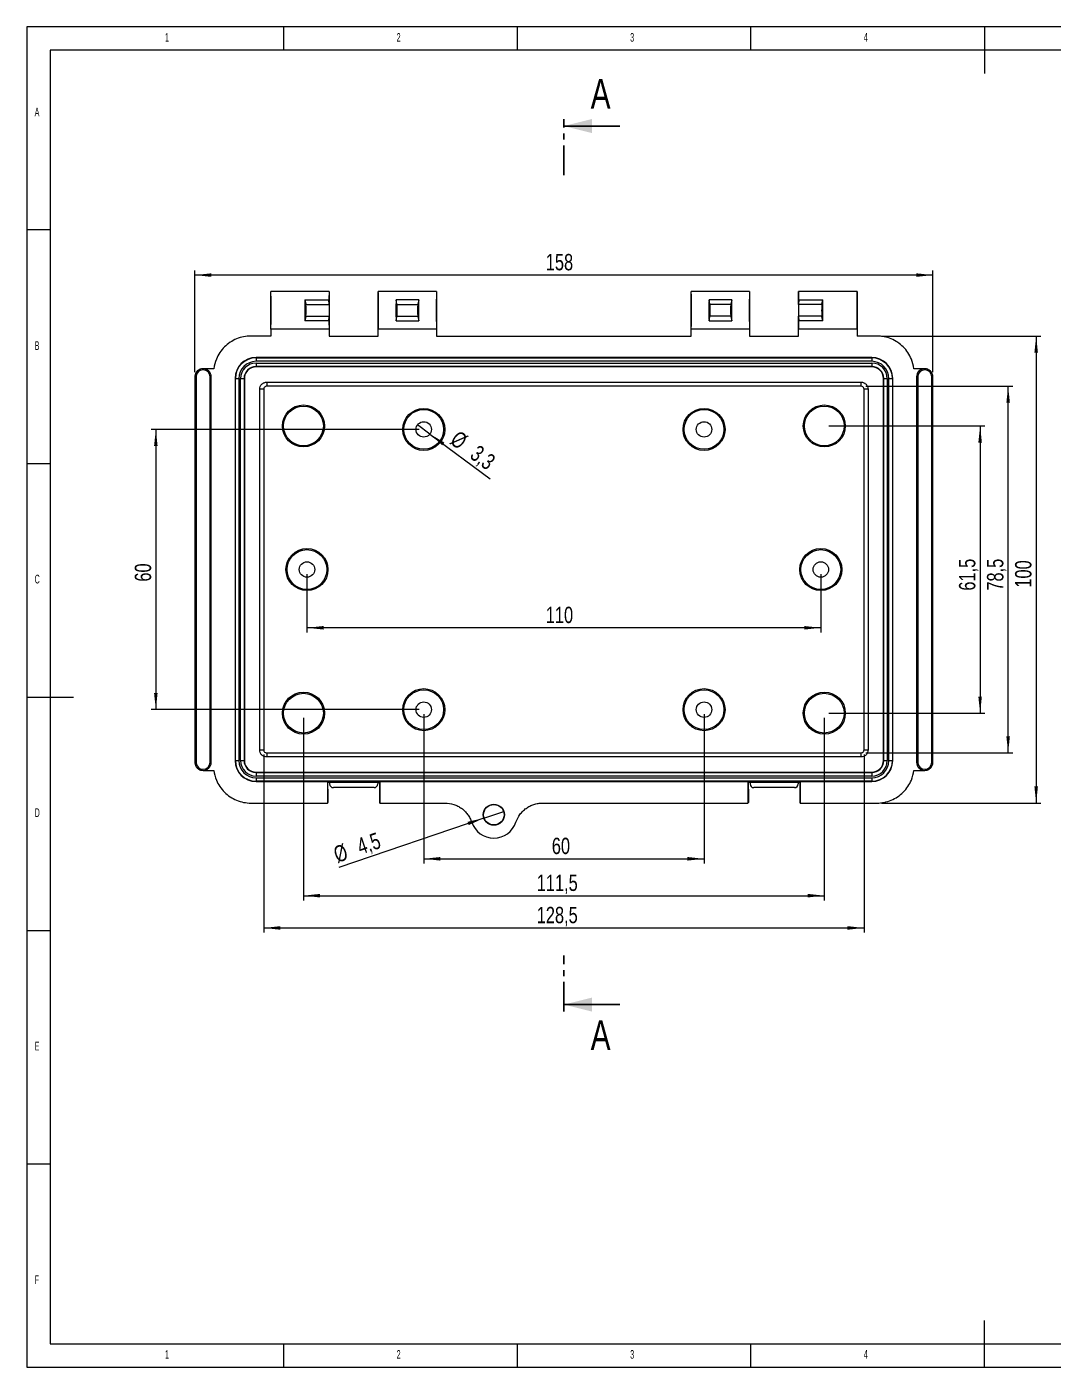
# Model space of a CAD drawing. Header units: millimetres. Extents: x 5 to 415, y 5 to 292.
# Drawn here: x 5 to 224.9, y 5 to 292 of the extents above; entities that cross this region are included whole.
import ezdxf

# ---------------------------------------------------------------- set-up
doc = ezdxf.new("R2010")
doc.units = ezdxf.units.MM
doc.linetypes.add('CENTER', pattern=[10.16, 6.35, -1.27, 1.27, -1.27])
doc.layers.add('LAYER_1', color=179, linetype='Continuous', lineweight=25)
doc.styles.add('SLDTEXTSTYLE1', font='TXT', dxfattribs={"width": 0.605})
doc.styles.add('SLDTEXTSTYLE3', font='TXT', dxfattribs={"width": 0.75})
doc.dimstyles.new('SLDDIMSTYLE0', dxfattribs={"dimtxt": 3.5, "dimasz": 3.556, "dimexe": 0, "dimexo": 0.0625, "dimgap": 0.875, "dimtad": 1, "dimrnd": 1e-09, "dimzin": 12, "dimdsep": 46, "dimtxsty": 'SLDTEXTSTYLE3', "dimsah": 1, "dimcen": 0.09, "dimadec": 0, "dimazin": 3, "dimtfac": 1, "dimtofl": 0, "dimtmove": 0, "dimatfit": 3, "dimfxl": 1, "dimfrac": 2, "dimtolj": 1, "dimtzin": 12, "dimarcsym": 0})
doc.dimstyles.new('SLDDIMSTYLE1', dxfattribs={"dimtxt": 3.5, "dimasz": 3.556, "dimexe": 0, "dimexo": 0.0625, "dimgap": 0.875, "dimtad": 1, "dimdec": 1, "dimrnd": 1e-09, "dimzin": 12, "dimdsep": 46, "dimtxsty": 'SLDTEXTSTYLE3', "dimsah": 1, "dimcen": 0.09, "dimadec": 0, "dimazin": 3, "dimtfac": 1, "dimtdec": 1, "dimtofl": 0, "dimtmove": 0, "dimatfit": 3, "dimfxl": 1, "dimfrac": 2, "dimtolj": 1, "dimtzin": 12, "dimarcsym": 0})
doc.dimstyles.new('SLDDIMSTYLE2', dxfattribs={"dimtxt": 3.5, "dimasz": 3.556, "dimexe": 0, "dimexo": 0.0625, "dimgap": 0.875, "dimtad": 1, "dimrnd": 1e-09, "dimzin": 12, "dimdsep": 46, "dimtxsty": 'SLDTEXTSTYLE3', "dimblk1": 'NONE', "dimsah": 1, "dimcen": 0, "dimadec": 0, "dimazin": 3, "dimtfac": 1, "dimtmove": 0, "dimatfit": 3, "dimldrblk": 'NONE', "dimfxl": 1, "dimfrac": 2, "dimtolj": 1, "dimtzin": 12, "dimarcsym": 0})

# ---------------------------------------------------------------- blocks, each defined once
blk = doc.blocks.new('_D')
at = {"layer": 'LAYER_1'}
for p, q in [((89.98, 144.79), (89.98, 112.85)), ((149.98, 144.79), (149.98, 112.85)), ((89.98, 113.85), (149.98, 113.85))]:
    blk.add_line(p, q, dxfattribs=at)
for points in [[(89.98, 113.85), (93.53, 113.47), (93.53, 114.24)], [(149.98, 113.85), (146.42, 114.24), (146.42, 113.47)]]:
    blk.add_solid(points, dxfattribs=at)
at = {"layer": 'LAYER_1', "insert": (117.39, 118.37), "char_height": 3.5, "attachment_point": 1, "style": 'SLDTEXTSTYLE3'}
blk.add_mtext('60', dxfattribs=at)
blk = doc.blocks.new('_D_1')
at = {"layer": 'LAYER_1'}
for p, q in [((88.98, 205.79), (31.62, 205.79)), ((32.62, 205.79), (32.62, 145.79)), ((88.98, 145.79), (31.62, 145.79))]:
    blk.add_line(p, q, dxfattribs=at)
for points in [[(32.62, 205.79), (32.24, 202.23), (33, 202.23)], [(32.62, 145.79), (33, 149.35), (32.24, 149.35)]]:
    blk.add_solid(points, dxfattribs=at)
at = {"layer": 'LAYER_1', "insert": (28.11, 173.2), "char_height": 3.5, "attachment_point": 1, "rotation": 90, "style": 'SLDTEXTSTYLE3'}
blk.add_mtext('60', dxfattribs=at)
blk = doc.blocks.new('_D_2')
at = {"layer": 'LAYER_1'}
for p, q in [((64.23, 144.04), (64.23, 104.96)), ((175.73, 144.04), (175.73, 104.96)), ((64.23, 105.96), (175.73, 105.96))]:
    blk.add_line(p, q, dxfattribs=at)
for points in [[(64.23, 105.96), (67.78, 105.58), (67.78, 106.34)], [(175.73, 105.96), (172.17, 106.34), (172.17, 105.58)]]:
    blk.add_solid(points, dxfattribs=at)
at = {"layer": 'LAYER_1', "insert": (114.16, 110.47), "char_height": 3.5, "attachment_point": 1, "style": 'SLDTEXTSTYLE3'}
blk.add_mtext('111,5', dxfattribs=at)
blk = doc.blocks.new('_D_3')
at = {"layer": 'LAYER_1'}
for p, q in [((55.72, 136.17), (55.72, 98.05)), ((184.23, 136.17), (184.23, 98.05)), ((55.72, 99.05), (184.23, 99.05))]:
    blk.add_line(p, q, dxfattribs=at)
for points in [[(55.72, 99.05), (59.28, 98.67), (59.28, 99.43)], [(184.23, 99.05), (180.68, 99.43), (180.68, 98.67)]]:
    blk.add_solid(points, dxfattribs=at)
at = {"layer": 'LAYER_1', "insert": (114.16, 103.57), "char_height": 3.5, "attachment_point": 1, "style": 'SLDTEXTSTYLE3'}
blk.add_mtext('128,5', dxfattribs=at)
blk = doc.blocks.new('_D_4')
at = {"layer": 'LAYER_1'}
for p, q in [((184.6, 215.05), (216.08, 215.05)), ((215.08, 136.53), (215.08, 215.05)), ((184.6, 136.53), (216.08, 136.53))]:
    blk.add_line(p, q, dxfattribs=at)
for points in [[(215.08, 215.05), (214.7, 211.49), (215.46, 211.49)], [(215.08, 136.53), (215.46, 140.09), (214.7, 140.09)]]:
    blk.add_solid(points, dxfattribs=at)
at = {"layer": 'LAYER_1', "insert": (210.56, 171.27), "char_height": 3.5, "attachment_point": 1, "rotation": 90, "style": 'SLDTEXTSTYLE3'}
blk.add_mtext('78,5', dxfattribs=at)
blk = doc.blocks.new('_D_5')
at = {"layer": 'LAYER_1'}
for p, q in [((40.98, 218.04), (40.98, 239.84)), ((198.98, 238.84), (40.98, 238.84)), ((198.98, 218.04), (198.98, 239.84))]:
    blk.add_line(p, q, dxfattribs=at)
for points in [[(40.98, 238.84), (44.53, 238.46), (44.53, 239.22)], [(198.98, 238.84), (195.42, 239.22), (195.42, 238.46)]]:
    blk.add_solid(points, dxfattribs=at)
at = {"layer": 'LAYER_1', "insert": (116.1, 243.36), "char_height": 3.5, "attachment_point": 1, "style": 'SLDTEXTSTYLE3'}
blk.add_mtext('158', dxfattribs=at)
blk = doc.blocks.new('_D_6')
at = {"layer": 'LAYER_1'}
for p, q in [((187.99, 225.79), (222.08, 225.79)), ((221.08, 225.79), (221.08, 125.79)), ((187.99, 125.79), (222.08, 125.79))]:
    blk.add_line(p, q, dxfattribs=at)
for points in [[(221.08, 225.79), (220.7, 222.23), (221.46, 222.23)], [(221.08, 125.79), (221.46, 129.35), (220.7, 129.35)]]:
    blk.add_solid(points, dxfattribs=at)
at = {"layer": 'LAYER_1', "insert": (216.56, 171.91), "char_height": 3.5, "attachment_point": 1, "rotation": 90, "style": 'SLDTEXTSTYLE3'}
blk.add_mtext('100', dxfattribs=at)
blk = doc.blocks.new('_D_7')
at = {"layer": 'LAYER_1'}
for p, q in [((64.98, 174.79), (64.98, 162.32)), ((174.98, 174.79), (174.98, 162.32)), ((174.98, 163.32), (64.98, 163.32))]:
    blk.add_line(p, q, dxfattribs=at)
for points in [[(64.98, 163.32), (68.53, 162.94), (68.53, 163.7)], [(174.98, 163.32), (171.42, 163.7), (171.42, 162.94)]]:
    blk.add_solid(points, dxfattribs=at)
at = {"layer": 'LAYER_1', "insert": (116.1, 167.83), "char_height": 3.5, "attachment_point": 1, "style": 'SLDTEXTSTYLE3'}
blk.add_mtext('110', dxfattribs=at)
blk = doc.blocks.new('_D_8')
at = {"layer": 'LAYER_1'}
for q in [(88.65, 206.78), (104.22, 195.19)]:
    blk.add_line((91.3, 204.81), q, dxfattribs=at)
blk.add_solid([(91.3, 204.81), (93.93, 202.38), (94.38, 202.99)], dxfattribs=at)
at = {"layer": 'LAYER_1', "char_height": 3.5, "attachment_point": 1, "rotation": 323.3356, "style": 'SLDTEXTSTYLE3'}
for s, insert in [('%%c', (97.46, 205.76)), ('3,3', (101.72, 202.65))]:
    blk.add_mtext(s, dxfattribs=dict(at, insert=insert))
blk = doc.blocks.new('_None')
blk = doc.blocks.new('_D_9')
at = {"layer": 'LAYER_1'}
for q in [(107.11, 124.01), (71.78, 112.01)]:
    blk.add_line((102.85, 122.57), q, dxfattribs=at)
blk.add_solid([(102.85, 122.57), (99.36, 121.78), (99.6, 121.06)], dxfattribs=at)
at = {"layer": 'LAYER_1', "char_height": 3.5, "attachment_point": 1, "rotation": 18.7737, "style": 'SLDTEXTSTYLE3'}
for s, insert in [('4,5', (75.31, 118.02)), ('%%c', (70.33, 116.27))]:
    blk.add_mtext(s, dxfattribs=dict(at, insert=insert))
blk = doc.blocks.new('_D_10')
at = {"layer": 'LAYER_1'}
for p, q in [((176.73, 206.54), (210.08, 206.54)), ((209.08, 206.54), (209.08, 145.04)), ((176.73, 145.04), (210.08, 145.04))]:
    blk.add_line(p, q, dxfattribs=at)
for points in [[(209.08, 206.54), (208.7, 202.98), (209.46, 202.98)], [(209.08, 145.04), (209.46, 148.6), (208.7, 148.6)]]:
    blk.add_solid(points, dxfattribs=at)
at = {"layer": 'LAYER_1', "insert": (204.56, 171.27), "char_height": 3.5, "attachment_point": 1, "rotation": 90, "style": 'SLDTEXTSTYLE3'}
blk.add_mtext('61,5', dxfattribs=at)

msp = doc.modelspace()

# ---------------------------------------------------------------- linework, layer by layer
at = {"color": 7, "linetype": 'CENTER', "lineweight": 35}
for p, q in [((119.977, 260.251), (119.977, 272.251)), ((119.977, 81.138), (119.977, 93.144))]:
    msp.add_line(p, q, dxfattribs=at)
at = {"color": 7, "linetype": 'Continuous', "lineweight": 35}
for p, q in [((131.977, 270.751), (119.977, 270.751)), ((131.977, 82.638), (119.977, 82.638))]:
    msp.add_line(p, q, dxfattribs=at)
at = {"color": 7, "linetype": 'Continuous', "lineweight": 25}
for p, q in [((69.727, 235.291), (57.227, 235.291)), ((57.227, 227.291), (57.227, 235.291)), ((64.553, 233.526), (69.669, 233.526)), ((64.553, 233.526), (64.727, 232.637)), ((64.727, 232.637), (64.709, 232.547)), ((64.727, 232.637), (64.745, 232.547)), ((64.745, 232.547), (69.721, 232.547)), ((69.727, 232.637), (69.669, 233.526)), ((69.721, 232.547), (69.727, 232.637)), ((69.727, 235.291), (69.727, 232.637)), ((92.727, 235.291), (80.227, 235.291)), ((80.227, 232.637), (80.227, 235.291)), ((80.233, 232.547), (80.227, 232.637)), ((88.901, 233.526), (84.053, 233.526)), ((84.227, 232.637), (84.053, 233.526)), ((84.209, 232.547), (84.227, 232.637)), ((84.245, 232.547), (84.227, 232.637)), ((84.245, 232.547), (88.709, 232.547)), ((88.727, 232.637), (88.709, 232.547)), ((88.901, 233.526), (88.727, 232.637)), ((88.727, 232.637), (88.745, 232.547)), ((92.727, 232.637), (92.721, 232.547)), ((92.727, 235.291), (92.727, 232.637)), ((159.727, 235.291), (147.227, 235.291)), ((147.227, 232.637), (147.227, 235.291)), ((147.233, 232.547), (147.227, 232.637)), ((155.901, 233.526), (151.053, 233.526)), ((151.227, 232.637), (151.053, 233.526)), ((151.209, 232.547), (151.227, 232.637)), ((151.245, 232.547), (151.227, 232.637)), ((155.709, 232.547), (151.245, 232.547)), ((155.727, 232.637), (155.709, 232.547)), ((155.901, 233.526), (155.727, 232.637)), ((155.727, 232.637), (155.745, 232.547)), ((159.727, 232.637), (159.721, 232.547)), ((159.727, 235.291), (159.727, 232.637)), ((182.727, 235.291), (170.227, 235.291)), ((170.227, 232.637), (170.227, 235.291)), ((170.285, 233.526), (170.227, 232.637)), ((170.227, 232.637), (170.233, 232.547)), ((175.209, 232.547), (170.233, 232.547)), ((170.285, 233.526), (175.401, 233.526)), ((175.209, 232.547), (175.227, 232.637)), ((175.227, 232.637), (175.401, 233.526)), ((175.245, 232.547), (175.227, 232.637)), ((182.727, 235.291), (182.727, 227.291)), ((64.727, 229.945), (64.553, 229.056)), ((64.709, 230.035), (64.727, 229.945)), ((64.745, 230.035), (64.727, 229.945)), ((64.745, 230.035), (69.721, 230.035)), ((69.669, 229.056), (69.727, 229.945)), ((69.727, 229.945), (69.721, 230.035)), ((69.727, 229.945), (69.727, 227.291)), ((80.227, 229.945), (80.233, 230.035)), ((80.227, 227.291), (80.227, 229.945)), ((84.053, 229.056), (84.227, 229.945)), ((84.227, 229.945), (84.209, 230.035)), ((84.227, 229.945), (84.245, 230.035)), ((84.245, 230.035), (88.709, 230.035)), ((88.709, 230.035), (88.727, 229.945)), ((88.745, 230.035), (88.727, 229.945)), ((88.727, 229.945), (88.901, 229.056)), ((92.721, 230.035), (92.727, 229.945)), ((92.727, 229.945), (92.727, 227.291)), ((147.227, 229.945), (147.233, 230.035)), ((147.227, 227.291), (147.227, 229.945)), ((151.053, 229.056), (151.227, 229.945)), ((151.227, 229.945), (151.209, 230.035)), ((151.227, 229.945), (151.245, 230.035)), ((155.709, 230.035), (151.245, 230.035)), ((155.709, 230.035), (155.727, 229.945)), ((155.745, 230.035), (155.727, 229.945)), ((155.727, 229.945), (155.901, 229.056)), ((159.721, 230.035), (159.727, 229.945)), ((159.727, 229.945), (159.727, 227.291)), ((170.233, 230.035), (170.227, 229.945)), ((170.227, 229.945), (170.285, 229.056)), ((170.227, 227.291), (170.227, 229.945)), ((175.209, 230.035), (170.233, 230.035)), ((175.227, 229.945), (175.209, 230.035)), ((175.227, 229.945), (175.245, 230.035)), ((175.401, 229.056), (175.227, 229.945)), ((69.727, 227.291), (57.227, 227.291)), ((57.227, 227.291), (57.227, 225.791)), ((69.669, 229.056), (64.553, 229.056)), ((69.727, 227.291), (69.727, 225.791)), ((92.727, 227.291), (80.227, 227.291)), ((80.227, 225.791), (80.227, 227.291)), ((84.053, 229.056), (88.901, 229.056)), ((92.727, 227.291), (92.727, 225.791)), ((159.727, 227.291), (147.227, 227.291)), ((147.227, 225.791), (147.227, 227.291)), ((151.053, 229.056), (155.901, 229.056)), ((159.727, 227.291), (159.727, 225.791)), ((182.727, 227.291), (170.227, 227.291)), ((170.227, 225.791), (170.227, 227.291)), ((175.401, 229.056), (170.285, 229.056)), ((182.727, 227.291), (182.727, 225.791)), ((57.227, 225.791), (52.966, 225.791)), ((69.727, 225.791), (80.227, 225.791)), ((92.727, 225.791), (147.227, 225.791)), ((159.727, 225.791), (170.227, 225.791)), ((186.988, 225.791), (182.727, 225.791)), ((54.077, 221.123), (54.077, 221.191)), ((185.877, 221.191), (54.077, 221.191)), ((54.077, 221.123), (185.877, 221.123)), ((54.077, 221.123), (54.077, 220.374)), ((185.877, 221.123), (185.877, 221.191)), ((185.877, 221.123), (185.877, 220.374)), ((42.727, 218.791), (42.72, 218.791)), ((45.039, 218.791), (42.727, 218.791)), ((185.877, 220.374), (54.077, 220.374)), ((54.077, 220.007), (185.877, 220.007)), ((54.077, 220.007), (54.077, 219.258)), ((185.877, 219.258), (54.077, 219.258)), ((54.077, 219.258), (54.077, 219.191)), ((185.877, 219.191), (54.077, 219.191)), ((185.877, 220.007), (185.877, 219.258)), ((185.877, 219.258), (185.877, 219.191)), ((197.227, 218.791), (194.915, 218.791)), ((197.234, 218.791), (197.227, 218.791)), ((40.977, 217.048), (40.977, 217.041)), ((41.222, 217.041), (40.977, 217.041)), ((40.977, 217.041), (40.977, 134.541)), ((41.222, 217.041), (41.222, 134.541)), ((44.233, 217.041), (44.477, 217.041)), ((44.233, 134.541), (44.233, 217.041)), ((44.477, 134.541), (44.477, 217.041)), ((49.645, 216.691), (49.577, 216.691)), ((49.577, 216.691), (49.577, 134.891)), ((49.645, 216.691), (50.394, 216.691)), ((49.645, 134.891), (49.645, 216.691)), ((50.394, 216.691), (50.394, 134.891)), ((50.761, 134.891), (50.761, 216.691)), ((50.761, 216.691), (51.51, 216.691)), ((51.51, 216.691), (51.51, 134.891)), ((51.51, 216.691), (51.577, 216.691)), ((51.577, 216.691), (51.577, 134.891)), ((56.355, 215.913), (183.599, 215.913)), ((56.355, 215.913), (56.355, 215.047)), ((183.599, 215.047), (183.599, 215.913)), ((188.445, 216.691), (188.377, 216.691)), ((188.377, 134.891), (188.377, 216.691)), ((188.445, 216.691), (189.194, 216.691)), ((188.445, 134.891), (188.445, 216.691)), ((189.194, 216.691), (189.194, 134.891)), ((189.561, 216.691), (190.31, 216.691)), ((189.561, 134.891), (189.561, 216.691)), ((190.31, 216.691), (190.31, 134.891)), ((190.31, 216.691), (190.377, 216.691)), ((190.377, 134.891), (190.377, 216.691)), ((195.722, 217.041), (195.477, 217.041)), ((195.477, 217.041), (195.477, 134.541)), ((195.722, 217.041), (195.722, 134.541)), ((198.733, 217.041), (198.977, 217.041)), ((198.733, 134.541), (198.733, 217.041)), ((198.977, 217.041), (198.977, 217.048)), ((198.977, 134.541), (198.977, 217.041)), ((54.855, 137.169), (54.855, 214.413)), ((55.721, 214.413), (54.855, 214.413)), ((55.721, 214.413), (55.721, 137.169)), ((183.599, 215.047), (56.355, 215.047)), ((185.099, 214.413), (184.233, 214.413)), ((184.233, 137.169), (184.233, 214.413)), ((185.099, 214.413), (185.099, 137.169)), ((49.645, 134.891), (49.577, 134.891)), ((49.645, 134.891), (50.394, 134.891)), ((50.761, 134.891), (51.51, 134.891)), ((51.51, 134.891), (51.577, 134.891)), ((54.855, 137.169), (55.721, 137.169)), ((56.355, 136.535), (56.355, 135.669)), ((56.355, 136.535), (183.599, 136.535)), ((183.599, 135.669), (56.355, 135.669)), ((183.599, 135.669), (183.599, 136.535)), ((184.233, 137.169), (185.099, 137.169)), ((188.445, 134.891), (188.377, 134.891)), ((188.445, 134.891), (189.194, 134.891)), ((189.561, 134.891), (190.31, 134.891)), ((190.31, 134.891), (190.377, 134.891)), ((41.222, 134.541), (40.977, 134.541)), ((40.977, 134.541), (40.977, 134.534)), ((42.72, 132.791), (42.727, 132.791)), ((42.727, 132.791), (45.039, 132.791)), ((44.233, 134.541), (44.477, 134.541)), ((54.077, 132.323), (54.077, 132.391)), ((54.077, 132.391), (185.877, 132.391)), ((54.077, 132.323), (54.077, 131.574)), ((54.077, 132.323), (185.877, 132.323)), ((185.877, 132.323), (185.877, 132.391)), ((185.877, 132.323), (185.877, 131.574)), ((194.915, 132.791), (197.227, 132.791)), ((195.722, 134.541), (195.477, 134.541)), ((197.227, 132.791), (197.234, 132.791)), ((198.733, 134.541), (198.977, 134.541)), ((198.977, 134.534), (198.977, 134.541)), ((185.877, 131.574), (54.077, 131.574)), ((54.077, 131.207), (185.877, 131.207)), ((54.077, 131.207), (54.077, 130.458)), ((185.877, 130.458), (54.077, 130.458)), ((54.077, 130.458), (54.077, 130.391)), ((54.077, 130.391), (185.877, 130.391)), ((80.582, 130.343), (69.372, 130.343)), ((69.372, 130.343), (69.372, 125.791)), ((69.372, 130.343), (69.477, 130.291)), ((69.477, 130.291), (69.827, 130.291)), ((69.477, 128.791), (69.477, 130.291)), ((69.827, 130.291), (80.127, 130.291)), ((69.827, 130.291), (69.827, 129.891)), ((80.127, 130.291), (80.477, 130.291)), ((80.127, 130.291), (80.127, 129.891)), ((80.477, 130.291), (80.582, 130.343)), ((80.477, 130.291), (80.477, 128.791)), ((80.582, 130.343), (80.582, 125.791)), ((170.582, 130.343), (159.372, 130.343)), ((159.372, 130.343), (159.372, 125.791)), ((159.372, 130.343), (159.477, 130.291)), ((159.477, 130.291), (159.827, 130.291)), ((159.477, 128.791), (159.477, 130.291)), ((159.827, 130.291), (170.127, 130.291)), ((159.827, 130.291), (159.827, 129.891)), ((170.127, 130.291), (170.477, 130.291)), ((170.127, 130.291), (170.127, 129.891)), ((170.477, 130.291), (170.582, 130.343)), ((170.477, 130.291), (170.477, 128.791)), ((170.582, 130.343), (170.582, 125.791)), ((185.877, 131.207), (185.877, 130.458)), ((185.877, 130.458), (185.877, 130.391)), ((69.477, 128.791), (69.477, 125.896)), ((79.327, 129.091), (70.627, 129.091)), ((80.477, 128.791), (80.477, 125.896)), ((159.477, 128.791), (159.477, 125.896)), ((169.327, 129.091), (160.627, 129.091)), ((170.477, 128.791), (170.477, 125.896)), ((52.966, 125.791), (64.475, 125.791)), ((64.475, 125.791), (69.372, 125.791)), ((69.372, 125.791), (69.477, 125.896)), ((80.477, 125.896), (80.582, 125.791)), ((80.582, 125.791), (85.479, 125.791)), ((85.479, 125.791), (94.555, 125.791)), ((115.4, 125.791), (154.475, 125.791)), ((154.475, 125.791), (159.372, 125.791)), ((159.372, 125.791), (159.477, 125.896)), ((170.477, 125.896), (170.582, 125.791)), ((170.582, 125.791), (175.479, 125.791)), ((175.479, 125.791), (186.988, 125.791))]:
    msp.add_line(p, q, dxfattribs=at)
for centre, radius in [((64.227, 206.541), 4.5), ((64.227, 206.541), 4.256), ((89.977, 205.791), 4.5), ((89.977, 205.791), 4.256), ((149.977, 205.791), 4.5), ((149.977, 205.791), 4.256), ((175.727, 206.541), 4.5), ((175.727, 206.541), 4.256), ((89.977, 205.791), 1.65), ((149.977, 205.791), 1.65), ((64.977, 175.791), 4.5), ((64.977, 175.791), 4.256), ((174.977, 175.791), 4.5), ((174.977, 175.791), 4.256), ((64.977, 175.791), 1.65), ((174.977, 175.791), 1.65), ((64.227, 145.041), 4.5), ((64.227, 145.041), 4.256), ((89.977, 145.791), 4.5), ((89.977, 145.791), 4.256), ((149.977, 145.791), 4.5), ((149.977, 145.791), 4.256), ((175.727, 145.041), 4.5), ((175.727, 145.041), 4.256), ((89.977, 145.791), 1.65), ((149.977, 145.791), 1.65), ((104.977, 123.291), 2.25), ((104.977, 123.291), 2.198)]:
    msp.add_circle(centre, radius, dxfattribs=at)
for centre, radius, start, end in [((54.077, 216.691), 4.5, 90, 180), ((54.077, 216.691), 4.432, 90, 180), ((185.877, 216.691), 4.5, 0, 90), ((185.877, 216.691), 4.432, 0, 90), ((42.727, 217.041), 1.75, 90, 180), ((42.727, 217.041), 1.506, 0, 180), ((42.727, 217.041), 1.75, 0, 90), ((54.077, 216.691), 3.683, 90, 180), ((54.077, 216.691), 3.317, 90, 180), ((54.077, 216.691), 2.568, 90, 180), ((54.077, 216.691), 2.5, 90, 180), ((185.877, 216.691), 3.683, 0, 90), ((185.877, 216.691), 3.317, 0, 90), ((185.877, 216.691), 2.568, 0, 90), ((185.877, 216.691), 2.5, 0, 90), ((197.227, 217.041), 1.75, 90, 180), ((197.227, 217.041), 1.506, 0, 180), ((197.227, 217.041), 1.75, 0, 90), ((54.077, 134.891), 4.5, 180, 270), ((54.077, 134.891), 4.432, 180, 270), ((54.077, 134.891), 3.683, 180, 270), ((54.077, 134.891), 3.317, 180, 270), ((54.077, 134.891), 2.568, 180, 270), ((54.077, 134.891), 2.5, 180, 270), ((185.877, 134.891), 3.317, 270, 0), ((185.877, 134.891), 3.683, 270, 0), ((185.877, 134.891), 2.568, 270, 0), ((185.877, 134.891), 4.432, 270, 0), ((185.877, 134.891), 2.5, 270, 0), ((185.877, 134.891), 4.5, 270, 0), ((42.727, 134.541), 1.75, 180, 270), ((42.727, 134.541), 1.506, 180, 0), ((42.727, 134.541), 1.75, 270, 0), ((197.227, 134.541), 1.75, 180, 270), ((197.227, 134.541), 1.506, 180, 0), ((197.227, 134.541), 1.75, 270, 0), ((104.977, 123.291), 5, 198.52218, 341.47782)]:
    msp.add_arc(centre, radius, start, end, dxfattribs=at)
for centre, major_axis, ratio, start_param, end_param in [((57.227, 231.291), (0, 4), 0.0174551, 3.1415927, 6.2831853), ((64.727, 231.291), (0, 4), 0.0524078, 0.9779852, 2.1636074), ((64.727, 231.291), (0, 1.3), 0.0524078, 0.2617994, 2.8797933), ((64.727, 231.291), (0, 1.3), 0.0524078, 3.403392, 6.0213859), ((69.727, 231.291), (0, 4), 0.0174551, 0, 0.9779852), ((69.727, 231.291), (0, 1.3), 0.0174551, 0.2617994, 2.8797933), ((80.227, 231.291), (0, 4), 0.0174551, 3.1415927, 6.2831853), ((80.227, 231.291), (0, 1.3), 0.0174551, 3.403392, 6.0213859), ((84.227, 231.291), (0, 4), 0.0524078, 0.9779852, 2.1636074), ((84.227, 231.291), (0, 1.3), 0.0524078, 0.2617994, 2.8797933), ((84.227, 231.291), (0, 1.3), 0.0524078, 3.403392, 6.0213859), ((88.727, 231.291), (0, 1.3), 0.0524078, 0.2617994, 2.8797933), ((88.727, 231.291), (0, 1.3), 0.0524078, 3.403392, 6.0213859), ((88.727, 231.291), (0, 4), 0.0524078, 4.1195779, 5.3052001), ((92.727, 231.291), (0, 4), 0.0174551, 0, 3.1415927), ((92.727, 231.291), (0, 1.3), 0.0174551, 0.2617994, 2.8797933), ((147.227, 231.291), (0, 4), 0.0174551, 3.1415927, 6.2831853), ((147.227, 231.291), (0, 1.3), 0.0174551, 3.403392, 6.0213859), ((151.227, 231.291), (0, 4), 0.0524078, 0.9779852, 2.1636074), ((151.227, 231.291), (0, 1.3), 0.0524078, 0.2617994, 2.8797933), ((151.227, 231.291), (0, 1.3), 0.0524078, 3.403392, 6.0213859), ((155.727, 231.291), (0, 1.3), 0.0524078, 0.2617994, 2.8797933), ((155.727, 231.291), (0, 1.3), 0.0524078, 3.403392, 6.0213859), ((155.727, 231.291), (0, 4), 0.0524078, 4.1195779, 5.3052001), ((159.727, 231.291), (0, 4), 0.0174551, 0, 3.1415927), ((159.727, 231.291), (0, 1.3), 0.0174551, 0.2617994, 2.8797933), ((170.227, 231.291), (0, 4), 0.0174551, 5.3052001, 6.2831853), ((170.227, 231.291), (0, 1.3), 0.0174551, 3.403392, 6.0213859), ((175.227, 231.291), (0, 1.3), 0.0524078, 0.2617994, 2.8797933), ((175.227, 231.291), (0, 1.3), 0.0524078, 3.403392, 6.0213859), ((175.227, 231.291), (0, 4), 0.0524078, 4.1195779, 5.3052001), ((182.727, 231.291), (0, 4), 0.0174551, 0, 3.1415927), ((69.727, 231.291), (0, 4), 0.0174551, 2.1636074, 3.1415927), ((170.227, 231.291), (0, 4), 0.0174551, 3.1415927, 4.1195779), ((70.627, 129.891), (0.8, 0), 0.9998477, 3.1415927, 4.712389), ((79.327, 129.891), (0.8, 0), 0.9998477, 4.712389, 6.2831853), ((160.627, 129.891), (0.8, 0), 0.9998477, 3.1415927, 4.712389), ((169.327, 129.891), (0.8, 0), 0.9998477, 4.712389, 6.2831853)]:
    msp.add_ellipse(centre, major_axis=major_axis, ratio=ratio, start_param=start_param, end_param=end_param, dxfattribs=at)
for points, knots in [([(52.966, 225.791), (51.919, 225.791), (50.874, 225.583), (48.941, 224.783), (48.055, 224.191), (46.577, 222.713), (45.985, 221.827), (45.311, 220.2), (45.127, 219.501), (45.039, 218.791)], [5.4991567, 5.4991567, 5.4991567, 5.4991567, 5.891171, 5.891171, 6.2831853, 6.2831853, 6.6751996, 6.6751996, 6.9434186, 6.9434186, 6.9434186, 6.9434186]), ([(194.915, 218.791), (194.827, 219.501), (194.643, 220.2), (193.969, 221.827), (193.378, 222.713), (191.899, 224.191), (191.013, 224.783), (189.081, 225.583), (188.035, 225.791), (186.988, 225.791)], [5.622952, 5.622952, 5.622952, 5.622952, 5.891171, 5.891171, 6.2831853, 6.2831853, 6.6751996, 6.6751996, 7.0672139, 7.0672139, 7.0672139, 7.0672139]), ([(42.72, 218.791), (42.493, 218.791), (42.265, 218.746), (41.843, 218.572), (41.649, 218.443), (41.325, 218.119), (41.195, 217.925), (41.022, 217.503), (40.977, 217.275), (40.977, 217.048)], [5.5015852, 5.5015852, 5.5015852, 5.5015852, 5.8904862, 5.8904862, 6.2831853, 6.2831853, 6.6758844, 6.6758844, 7.0647854, 7.0647854, 7.0647854, 7.0647854]), ([(198.977, 217.048), (198.977, 217.275), (198.932, 217.503), (198.759, 217.925), (198.629, 218.119), (198.305, 218.443), (198.111, 218.572), (197.689, 218.746), (197.461, 218.791), (197.234, 218.791)], [5.5015852, 5.5015852, 5.5015852, 5.5015852, 5.8904862, 5.8904862, 6.2831853, 6.2831853, 6.6758844, 6.6758844, 7.0647854, 7.0647854, 7.0647854, 7.0647854]), ([(54.855, 214.413), (54.855, 214.609), (54.894, 214.805), (55.045, 215.168), (55.156, 215.334), (55.433, 215.612), (55.6, 215.723), (55.963, 215.874), (56.159, 215.913), (56.355, 215.913)], [2.356292, 2.356292, 2.356292, 2.356292, 2.7489423, 2.7489423, 3.1415927, 3.1415927, 3.534243, 3.534243, 3.9268933, 3.9268933, 3.9268933, 3.9268933]), ([(183.599, 215.913), (183.795, 215.913), (183.992, 215.874), (184.354, 215.723), (184.521, 215.612), (184.798, 215.334), (184.91, 215.168), (185.06, 214.805), (185.099, 214.609), (185.099, 214.413)], [2.356292, 2.356292, 2.356292, 2.356292, 2.7489423, 2.7489423, 3.1415927, 3.1415927, 3.534243, 3.534243, 3.9268933, 3.9268933, 3.9268933, 3.9268933]), ([(56.355, 215.047), (56.272, 215.047), (56.189, 215.03), (56.036, 214.967), (55.966, 214.92), (55.848, 214.802), (55.801, 214.732), (55.738, 214.579), (55.721, 214.496), (55.721, 214.413)], [2.356292, 2.356292, 2.356292, 2.356292, 2.7489423, 2.7489423, 3.1415927, 3.1415927, 3.534243, 3.534243, 3.9268933, 3.9268933, 3.9268933, 3.9268933]), ([(184.233, 214.413), (184.233, 214.496), (184.217, 214.579), (184.153, 214.732), (184.106, 214.802), (183.989, 214.92), (183.918, 214.967), (183.765, 215.03), (183.682, 215.047), (183.599, 215.047)], [2.356292, 2.356292, 2.356292, 2.356292, 2.7489423, 2.7489423, 3.1415927, 3.1415927, 3.534243, 3.534243, 3.9268933, 3.9268933, 3.9268933, 3.9268933]), ([(56.355, 135.669), (56.159, 135.669), (55.963, 135.708), (55.6, 135.858), (55.433, 135.97), (55.156, 136.247), (55.045, 136.414), (54.894, 136.776), (54.855, 136.973), (54.855, 137.169)], [2.356292, 2.356292, 2.356292, 2.356292, 2.7489423, 2.7489423, 3.1415927, 3.1415927, 3.534243, 3.534243, 3.9268933, 3.9268933, 3.9268933, 3.9268933]), ([(55.721, 137.169), (55.721, 137.086), (55.738, 137.003), (55.801, 136.85), (55.848, 136.779), (55.966, 136.662), (56.036, 136.615), (56.189, 136.551), (56.272, 136.535), (56.355, 136.535)], [2.356292, 2.356292, 2.356292, 2.356292, 2.7489423, 2.7489423, 3.1415927, 3.1415927, 3.534243, 3.534243, 3.9268933, 3.9268933, 3.9268933, 3.9268933]), ([(185.099, 137.169), (185.099, 136.973), (185.06, 136.776), (184.91, 136.414), (184.798, 136.247), (184.521, 135.97), (184.354, 135.858), (183.992, 135.708), (183.795, 135.669), (183.599, 135.669)], [2.356292, 2.356292, 2.356292, 2.356292, 2.7489423, 2.7489423, 3.1415927, 3.1415927, 3.534243, 3.534243, 3.9268933, 3.9268933, 3.9268933, 3.9268933]), ([(183.599, 136.535), (183.682, 136.535), (183.765, 136.551), (183.918, 136.615), (183.989, 136.662), (184.106, 136.779), (184.153, 136.85), (184.217, 137.003), (184.233, 137.086), (184.233, 137.169)], [2.356292, 2.356292, 2.356292, 2.356292, 2.7489423, 2.7489423, 3.1415927, 3.1415927, 3.534243, 3.534243, 3.9268933, 3.9268933, 3.9268933, 3.9268933]), ([(40.977, 134.534), (40.977, 134.306), (41.022, 134.079), (41.195, 133.657), (41.325, 133.463), (41.649, 133.139), (41.843, 133.009), (42.265, 132.836), (42.493, 132.791), (42.72, 132.791)], [5.5015852, 5.5015852, 5.5015852, 5.5015852, 5.8904862, 5.8904862, 6.2831853, 6.2831853, 6.6758844, 6.6758844, 7.0647854, 7.0647854, 7.0647854, 7.0647854]), ([(45.039, 132.791), (45.127, 132.08), (45.311, 131.382), (45.985, 129.755), (46.577, 128.869), (48.055, 127.39), (48.941, 126.798), (50.874, 125.999), (51.919, 125.791), (52.966, 125.791)], [5.622952, 5.622952, 5.622952, 5.622952, 5.891171, 5.891171, 6.2831853, 6.2831853, 6.6751996, 6.6751996, 7.0672139, 7.0672139, 7.0672139, 7.0672139]), ([(186.988, 125.791), (188.035, 125.791), (189.081, 125.999), (191.013, 126.798), (191.899, 127.39), (193.378, 128.869), (193.969, 129.755), (194.643, 131.382), (194.827, 132.08), (194.915, 132.791)], [5.4991567, 5.4991567, 5.4991567, 5.4991567, 5.891171, 5.891171, 6.2831853, 6.2831853, 6.6751996, 6.6751996, 6.9434186, 6.9434186, 6.9434186, 6.9434186]), ([(197.234, 132.791), (197.461, 132.791), (197.689, 132.836), (198.111, 133.009), (198.305, 133.139), (198.629, 133.463), (198.759, 133.657), (198.932, 134.079), (198.977, 134.306), (198.977, 134.534)], [5.5015852, 5.5015852, 5.5015852, 5.5015852, 5.8904862, 5.8904862, 6.2831853, 6.2831853, 6.6758844, 6.6758844, 7.0647854, 7.0647854, 7.0647854, 7.0647854]), ([(94.555, 125.791), (95.183, 125.791), (95.795, 125.695), (96.688, 125.407), (96.979, 125.288), (97.532, 125.008), (97.797, 124.848), (98.304, 124.484), (98.545, 124.28), (98.986, 123.844), (99.189, 123.61), (99.559, 123.11), (99.726, 122.842), (100.014, 122.288), (100.136, 122), (100.236, 121.703)], [0, 0, 0, 0, 0.25, 0.25, 0.375, 0.375, 0.5, 0.5, 0.625, 0.625, 0.75, 0.75, 0.875, 0.875, 1, 1, 1, 1]), ([(109.718, 121.703), (109.918, 122.298), (110.203, 122.848), (110.76, 123.604), (110.965, 123.841), (111.406, 124.277), (111.642, 124.477), (112.148, 124.842), (112.418, 125.006), (112.972, 125.286), (113.258, 125.404), (113.85, 125.596), (114.157, 125.669), (114.774, 125.766), (115.085, 125.791), (115.4, 125.791)], [0, 0, 0, 0, 0.25, 0.25, 0.375, 0.375, 0.5, 0.5, 0.625, 0.625, 0.75, 0.75, 0.875, 0.875, 1, 1, 1, 1])]:
    msp.add_open_spline(points, degree=3, knots=knots, dxfattribs=at)
at = {"color": 7, "linetype": 'Continuous', "lineweight": 35}
for points in [[(119.977, 270.751), (125.977, 269.251), (125.977, 272.251)], [(119.977, 82.638), (125.977, 81.138), (125.977, 84.138)]]:
    msp.add_solid(points, dxfattribs=at)
at = {"layer": 'LAYER_1'}
for p, q in [((414.595, 292), (5, 292)), ((5, 292), (5, 5)), ((60, 287), (60, 292)), ((110, 292), (110, 287)), ((160, 287), (160, 292)), ((210, 292), (210, 282)), ((410, 287), (10, 287)), ((10, 287), (10, 10)), ((10, 248.5), (5, 248.5)), ((5, 198.5), (10, 198.5)), ((5, 148.5), (15, 148.5)), ((5, 98.5), (10, 98.5)), ((10, 48.5), (5, 48.5)), ((210, 5), (210, 15)), ((10, 10), (227.8, 10)), ((60, 5), (60, 10)), ((110, 10), (110, 5)), ((160, 5), (160, 10)), ((5, 5), (414.595, 5))]:
    msp.add_line(p, q, dxfattribs=at)

# ---------------------------------------------------------------- texts
at = {"color": 7, "linetype": 'Continuous', "lineweight": 0, "char_height": 1.852, "attachment_point": 1, "style": 'SLDTEXTSTYLE1'}
for s, insert in [('1', (34.583, 290.668)), ('2', (84.167, 290.668)), ('3', (134.167, 290.668)), ('4', (184.167, 290.668)), ('A', (6.667, 274.668)), ('B', (6.667, 224.668)), ('C', (6.667, 174.668)), ('D', (6.667, 124.668)), ('E', (6.667, 74.668)), ('F', (6.667, 24.668)), ('1', (34.583, 8.668)), ('2', (84.167, 8.668)), ('3', (134.167, 8.668)), ('4', (184.167, 8.668))]:
    msp.add_mtext(s, dxfattribs=dict(at, insert=insert))
at = {"color": 7, "linetype": 'Continuous', "char_height": 6.35, "attachment_point": 1, "style": 'SLDTEXTSTYLE3'}
for insert in [(125.715, 280.834), (125.715, 79.28)]:
    msp.add_mtext('A', dxfattribs=dict(at, insert=insert))

# ---------------------------------------------------------------- dimensions: what is measured, and where the dimension line sits
at = {"layer": 'LAYER_1'}
for base, p1, p2, dimstyle, picture, middle in [((40.977, 238.844), (198.977, 217.041), (40.977, 217.041), 'SLDDIMSTYLE0', '_D_5', (119.977, 238.844)), ((64.977, 163.322), (174.977, 175.791), (64.977, 175.791), 'SLDDIMSTYLE0', '_D_7', (119.977, 163.322)), ((175.727, 105.957), (64.227, 145.041), (175.727, 145.041), 'SLDDIMSTYLE0', '_D_2', (119.977, 105.957)), ((149.977, 113.854), (89.977, 145.791), (149.977, 145.791), 'SLDDIMSTYLE0', '_D', (119.977, 113.854)), ((184.233, 99.054), (55.721, 137.169), (184.233, 137.169), 'SLDDIMSTYLE1', '_D_3', (119.977, 99.054))]:
    dim = msp.add_linear_dim(base=base, p1=p1, p2=p2, dimstyle=dimstyle, dxfattribs=at)
    dim.commit()
    dim.dimension.update_dxf_attribs({"geometry": picture, "text_midpoint": middle, "dimtype": 160})
for base, p1, p2, dimstyle, picture, middle in [((221.076, 125.791), (186.988, 225.791), (186.988, 125.791), 'SLDDIMSTYLE0', '_D_6', (221.076, 175.791)), ((215.076, 215.047), (183.599, 136.535), (183.599, 215.047), 'SLDDIMSTYLE1', '_D_4', (215.076, 175.791)), ((32.621, 145.791), (89.977, 205.791), (89.977, 145.791), 'SLDDIMSTYLE0', '_D_1', (32.621, 175.791)), ((209.076, 145.041), (175.727, 206.541), (175.727, 145.041), 'SLDDIMSTYLE0', '_D_10', (209.076, 175.791))]:
    dim = msp.add_linear_dim(base=base, p1=p1, p2=p2, angle=90, dimstyle=dimstyle, dxfattribs=at)
    dim.commit()
    dim.dimension.update_dxf_attribs({"geometry": picture, "text_midpoint": middle, "dimtype": 160})
for p1, p2, picture, middle in [((88.654, 206.776), (91.301, 204.806), '_D_8', (99.763, 198.506)), ((107.107, 124.015), (102.847, 122.567), '_D_9', (77.215, 113.854))]:
    dim = msp.add_diameter_dim_2p(p1=p1, p2=p2, dimstyle='SLDDIMSTYLE2', dxfattribs=at)
    dim.commit()
    dim.dimension.update_dxf_attribs({"geometry": picture, "text_midpoint": middle, "dimtype": 163})

doc.saveas('drawing.dxf')
